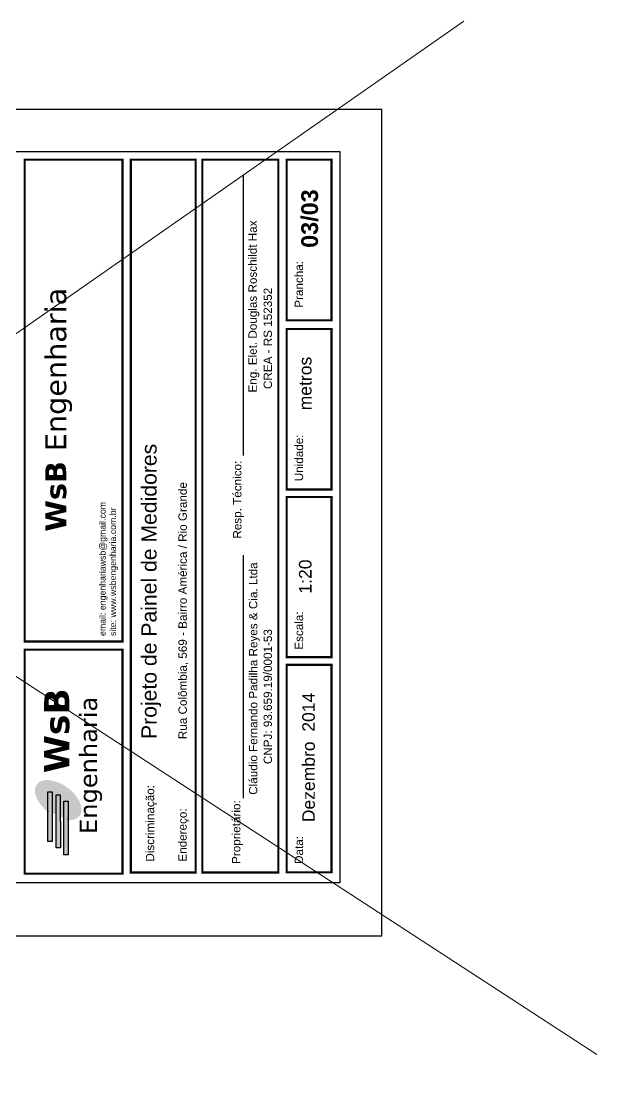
# Model space of a CAD drawing. Header units: millimetres. Extents: x 634 to 830, y -342 to -254.
# Drawn here: x 770.1 to 774.63, y -329.81 to -321.45 of the extents above; entities that cross this region are included whole.
import ezdxf
from ezdxf.enums import TextEntityAlignment as Align

# ---------------------------------------------------------------- set-up
doc = ezdxf.new("R2010")
doc.units = ezdxf.units.MM
for name, color, linetype in [('FORMATO', 5, 'Continuous'), ('Hachuras', 1, 'Continuous'), ('SELO1', 251, 'Continuous'), ('Texto SELO', 147, 'Continuous')]:
    doc.layers.add(name, color=color, linetype=linetype)
doc.styles.add('ARIAL', font='arial.ttf')
doc.styles.add('cota', font='arial.ttf', dxfattribs={"height": 0.1})
doc.styles.add('SANSSERIFBOLD', font='sasb____.pfb', dxfattribs={"height": 60})
doc.styles.add('TEXO SELO', font='arial.ttf', dxfattribs={"height": 0.002})

msp = doc.modelspace()

# ---------------------------------------------------------------- hatches: boundary and pattern name
at = {"layer": 'Texto SELO'}
h = msp.add_hatch(color=5, dxfattribs=at)
h.dxf.hatch_style = 1
edge = h.paths.add_edge_path()
edge.add_ellipse((770.3921, -327.5743), major_axis=(0.1682, -0.1235), ratio=0.586927, start_angle=318.71968, end_angle=627.37053)
edge.add_line((770.312, -327.6672), (770.312, -327.6594))
edge.add_ellipse((770.3809, -327.6034), major_axis=(0.1223, -0.0898), ratio=0.572758, start_angle=335.3984, end_angle=621.50302, ccw=False)
edge.add_line((770.4707, -327.7141), (770.4707, -327.7322))
h = msp.add_hatch(color=150, dxfattribs=at)
h.dxf.hatch_style = 1
h.paths.add_polyline_path([(770.3449, -327.5077), (770.3116, -327.5077), (770.3116, -327.9001), (770.3449, -327.9001)])
h = msp.add_hatch(color=150, dxfattribs=at)
h.dxf.hatch_style = 1
h.paths.add_polyline_path([(770.4079, -327.5339), (770.3747, -327.5339), (770.3756, -327.9504), (770.4088, -327.9504)])
h = msp.add_hatch(color=150, dxfattribs=at)
h.dxf.hatch_style = 1
h.paths.add_polyline_path([(770.4708, -327.5833), (770.4375, -327.5833), (770.4369, -328.0048), (770.4702, -328.0048)])

# ---------------------------------------------------------------- linework, layer by layer
at = {"layer": 'Defpoints', "lineweight": 0}
for p, q in [((773.5832, -321.4455), (761.5899, -329.8138)), ((762.3514, -321.5881), (774.6302, -329.576))]:
    msp.add_line(p, q, dxfattribs=at)
at = {"layer": 'FORMATO', "color": 7, "linetype": 'Continuous'}
for points in [[(772.9378, -328.6413), (772.9378, -322.1403), (763.1678, -322.1403), (763.1678, -328.6413)], [(772.9378, -328.6413), (772.9378, -322.1403), (763.1678, -322.1403), (763.1678, -328.6413)], [(772.6088, -328.226), (763.4967, -328.226), (763.4967, -322.4693), (772.6088, -322.4693)]]:
    msp.add_lwpolyline(points, close=True, dxfattribs=at)
at = {"layer": 'SELO1', "color": 7, "const_width": 0.0164}
for points in [[(770.1282, -326.3262), (770.1282, -322.5351), (770.8978, -322.5351), (770.8978, -326.3262)], [(770.9636, -328.1437), (770.9636, -322.5351), (771.4735, -322.5351), (771.4735, -328.1437)], [(771.5254, -328.1437), (771.5254, -322.5351), (772.1239, -322.5351), (772.1239, -328.1437)], [(772.1897, -322.5351), (772.1897, -323.7982), (772.543, -323.7982), (772.543, -322.5351)], [(772.1897, -323.8666), (772.1897, -325.1298), (772.543, -325.1298), (772.543, -323.8666)], [(772.1897, -326.4496), (772.1897, -325.1897), (772.543, -325.1897), (772.543, -326.4496)], [(770.1282, -328.1527), (770.1282, -326.3896), (770.8978, -326.3896), (770.8978, -328.1527)], [(772.1897, -326.5096), (772.1897, -328.1427), (772.543, -328.1427), (772.543, -326.5096)]]:
    msp.add_lwpolyline(points, close=True, dxfattribs=at)
at = {"layer": 'Texto SELO'}
for p, q in [((771.8493, -324.862), (771.8493, -322.6598)), ((771.8493, -327.5577), (771.8493, -325.6473))]:
    msp.add_line(p, q, dxfattribs=at)
at = {"layer": 'Texto SELO', "color": 5}
msp.add_line((770.312, -327.6672), (770.312, -327.6594), dxfattribs=at)
at = {"layer": 'Texto SELO', "color": 159}
msp.add_line((770.4707, -327.7322), (770.4707, -327.7141), dxfattribs=at)
at = {"layer": 'Texto SELO', "color": 140}
for points in [[(770.3116, -327.9001), (770.3116, -327.5077), (770.3449, -327.5077), (770.3449, -327.9001)], [(770.3756, -327.9504), (770.3747, -327.5339), (770.4079, -327.5339), (770.4088, -327.9504)], [(770.4369, -328.0048), (770.4375, -327.5833), (770.4708, -327.5833), (770.4702, -328.0048)]]:
    msp.add_lwpolyline(points, close=True, dxfattribs=at)

# ---------------------------------------------------------------- texts
at = {"layer": 'Hachuras', "color": 7, "insert": (770.2904, -325.462), "char_height": 0.1644781, "width": 2.473424, "attachment_point": 1, "rotation": 90, "style": 'ARIAL'}
msp.add_mtext('{\\fVerdana|b1|i0|c0|p34;\\C5;WsB\\fVerdana|b1|i1|c0|p34; \\fVerdana|b0|i0|c0|p34;\\C150;Engenharia\\fArial|b1|i1|c0|p34; }', dxfattribs=at)
at = {"layer": 'Texto SELO', "style": 'SANSSERIFBOLD'}
msp.add_text('03/03', height=0.13158, rotation=90, dxfattribs=at).set_placement((772.4367, -322.9983), align=Align.CENTER)
at = {"layer": 'Texto SELO'}
for s, height, style, p in [('Eng. Elet. Douglas Roschildt Hax', 0.065791, 'cota', (771.9549, -324.3665)), ('Prancha:', 0.06579, 'TEXO SELO', (772.3186, -323.6997)), ('CREA - RS 152352', 0.065791, 'cota', (772.0743, -324.3395)), ('metros', 0.09869, 'ARIAL', (772.3855, -324.5066)), ('Unidade:', 0.06579, 'TEXO SELO', (772.3193, -325.065)), ('Resp. Técnico:', 0.065791, 'TEXO SELO', (771.834, -325.5163)), ('Rua Colômbia, 569 - Bairro América / Rio Grande', 0.065791, 'cota', (771.4043, -327.0945)), ('1:20', 0.09869, 'ARIAL', (772.3855, -325.949)), ('Cláudio Fernando Padilha Reyes & Cia. Ltda', 0.065791, 'cota', (771.959, -327.5321)), ('Escala:', 0.06579, 'TEXO SELO', (772.3193, -326.3907)), (' CNPJ: 93.659.19/0001-53', 0.065791, 'cota', (772.0743, -327.3166)), ('Dezembro  2014', 0.098687, 'ARIAL', (772.4115, -327.7482)), ('Discriminação:', 0.065791, 'TEXO SELO', (771.1475, -328.0581)), ('Proprietário:', 0.065791, 'TEXO SELO', (771.8257, -328.0762)), ('Endereço:', 0.06579, 'TEXO SELO', (771.4031, -328.0581)), ('Data:', 0.06579, 'TEXO SELO', (772.3193, -328.0762))]:
    msp.add_text(s, height=height, rotation=90, dxfattribs=dict(at, style=style)).set_placement(p)
at = {"layer": 'Texto SELO', "ltscale": 0.003, "style": 'ARIAL'}
msp.add_text('Projeto de Painel de Medidores', height=0.11918, rotation=90, dxfattribs=at).set_placement((771.1661, -327.0931))
at = {"layer": 'Texto SELO', "attachment_point": 1, "rotation": 90, "style": 'ARIAL'}
for s, insert, char_height, width in [('{\\C147;email: engenhariawsb@gmail.com  \\Psite: www.wsbengenharia.com.br}', (770.7157, -326.2825), 0.049343, 1.651758), ('{\\fVerdana|b1|i0|c0|p34;\\C5;WsB\\fVerdana|b1|i1|c0|p34; }', (770.2814, -327.3612), 0.197374, 0.283208), ('{\\fVerdana|b0|i0|c0|p34;\\H0.7x;\\C150;Engenharia\\fVerdana|b1|i1|c0|p34;\\H1.4286x;\\C5; }', (770.5601, -327.8404), 0.197374, 0.283208)]:
    msp.add_mtext(s, dxfattribs=dict(at, insert=insert, char_height=char_height, width=width))

doc.saveas('drawing.dxf')
